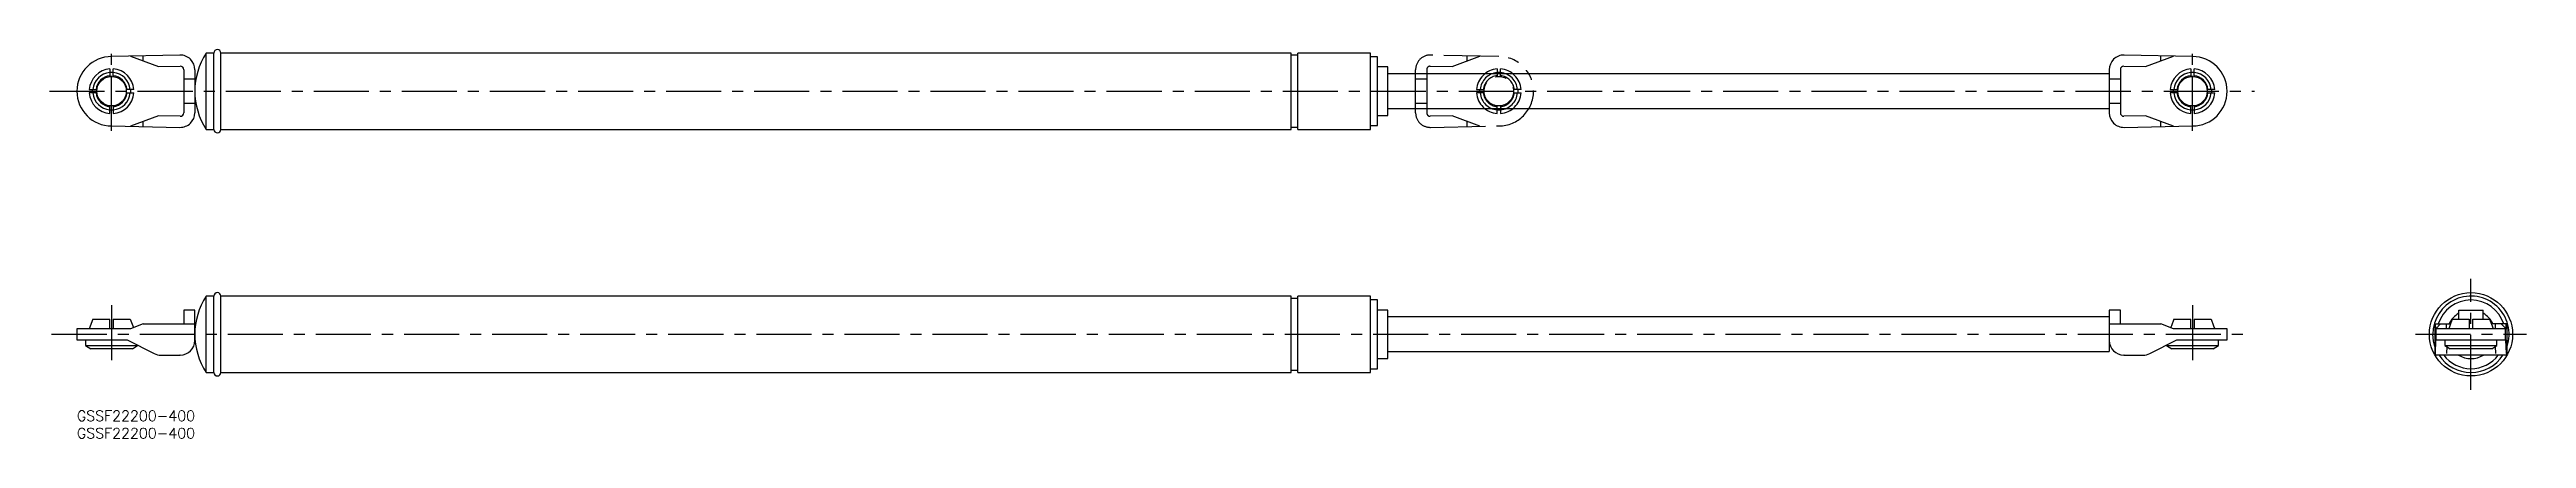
# Model space of a CAD drawing. Extents: x -8 to 706, y -8 to 104.
import ezdxf

# ---------------------------------------------------------------- set-up
doc = ezdxf.new("R2010")
doc.units = 0
doc.header["$LTSCALE"] = 0.5
doc.linetypes.add('CENTER', pattern=[50.8, 31.75, -6.35, 6.35, -6.35])
doc.linetypes.add('PHANTOM', pattern=[63.5, 31.75, -6.35, 6.35, -6.35, 6.35, -6.35])
for name, color, linetype in [('MSM_CENTER', 1, 'CENTER'), ('MSM_CONTINUOUS', 7, 'CONTINUOUS'), ('MSM_IMAGINARY', 6, 'PHANTOM'), ('MSM_PART_NUMBER', 7, 'CONTINUOUS')]:
    doc.layers.add(name, color=color, linetype=linetype)
doc.styles.get("Standard").update_dxf_attribs({"font": 'txt.shx', "height": 3, "bigfont": 'bigfont.shx'})

msp = doc.modelspace()

# ---------------------------------------------------------------- linework, layer by layer
at = {"layer": 'MSM_CENTER'}
for p, q in [((10, 80.6), (10, 103.48)), ((610, 80.6), (610, 103.48)), ((-7.89, 92.04), (627.89, 92.04)), ((690.3, 6), (690.3, 38)), ((10, 30.4), (10, 13.8)), ((610, 30.4), (610, 13.8)), ((-7.28, 22), (627.28, 22)), ((674.3, 22), (706.3, 22))]:
    msp.add_line(p, q, dxfattribs=at)
at = {"layer": 'MSM_CONTINUOUS'}
for p, q in [((29.71, 102.45), (10, 102.04)), ((15.5, 102.16), (23.5, 99.12)), ((19.09, 100.8), (19.09, 102.23)), ((39.5, 103.04), (37.3, 103.04)), ((37.3, 81.04), (37.3, 103.04)), ((39.5, 81.04), (39.5, 103.04)), ((350.1, 103.04), (41.5, 103.04)), ((41.5, 81.04), (41.5, 103.04)), ((350.1, 81.04), (350.1, 103.04)), ((352, 102.39), (350.1, 102.39)), ((373, 103.04), (352, 103.04)), ((352, 81.04), (352, 103.04)), ((373, 81.04), (373, 103.04)), ((375, 101.94), (373, 101.94)), ((375, 82.14), (375, 101.94)), ((610, 102.04), (590.29, 102.45)), ((596.5, 99.12), (604.5, 102.16)), ((600.91, 100.8), (600.91, 102.23)), ((9.5, 98.46), (9.5, 96.26)), ((9.5, 97.52), (10, 97.54)), ((10, 97.54), (10.5, 97.52)), ((10.5, 96.26), (10.5, 98.46)), ((23.5, 99.12), (29.78, 99.25)), ((30.8, 98.25), (30.8, 85.83)), ((34, 95.54), (30.8, 95.54)), ((34, 98.25), (34, 85.83)), ((378, 99.04), (375, 99.04)), ((378, 85.04), (378, 99.04)), ((586, 97.04), (378, 97.04)), ((586, 98.25), (586, 85.83)), ((589.2, 95.54), (586, 95.54)), ((589.2, 98.25), (589.2, 85.83)), ((590.22, 99.25), (596.5, 99.12)), ((609.5, 98.46), (609.5, 96.26)), ((609.5, 97.52), (610, 97.54)), ((610, 97.54), (610.5, 97.52)), ((610.5, 96.26), (610.5, 98.46)), ((3.58, 92.54), (5.78, 92.54)), ((5.78, 91.54), (3.58, 91.54)), ((4.5, 92.04), (4.52, 92.54)), ((4.52, 91.54), (4.5, 92.04)), ((9.5, 85.62), (9.5, 87.82)), ((10, 86.54), (9.5, 86.57)), ((10.5, 86.57), (10, 86.54)), ((10.5, 87.82), (10.5, 85.62)), ((16.42, 92.54), (14.22, 92.54)), ((14.22, 91.54), (16.42, 91.54)), ((15.48, 92.54), (15.5, 92.04)), ((15.5, 92.04), (15.48, 91.54)), ((34, 88.54), (30.8, 88.54)), ((378, 87.04), (586, 87.04)), ((589.2, 88.54), (586, 88.54)), ((603.58, 92.54), (605.78, 92.54)), ((605.78, 91.54), (603.58, 91.54)), ((604.5, 92.04), (604.52, 92.54)), ((604.52, 91.54), (604.5, 92.04)), ((609.5, 85.62), (609.5, 87.82)), ((610, 86.54), (609.5, 86.57)), ((610.5, 86.57), (610, 86.54)), ((610.5, 87.82), (610.5, 85.62)), ((616.42, 92.54), (614.22, 92.54)), ((614.22, 91.54), (616.42, 91.54)), ((615.48, 92.54), (615.5, 92.04)), ((615.5, 92.04), (615.48, 91.54)), ((10, 82.04), (29.71, 81.63)), ((23.5, 84.96), (15.5, 81.93)), ((19.09, 81.85), (19.09, 83.29)), ((29.78, 84.83), (23.5, 84.96)), ((37.3, 81.04), (39.5, 81.04)), ((41.5, 81.04), (350.1, 81.04)), ((350.1, 81.69), (352, 81.69)), ((352, 81.04), (373, 81.04)), ((373, 82.14), (375, 82.14)), ((375, 85.04), (378, 85.04)), ((596.5, 84.96), (590.22, 84.83)), ((590.29, 81.63), (610, 82.04)), ((604.5, 81.93), (596.5, 84.96)), ((600.91, 81.85), (600.91, 83.29)), ((34, 29), (30.8, 29)), ((30.8, 29), (30.8, 25)), ((34, 20.2), (34, 29)), ((39.5, 33), (37.3, 33)), ((37.3, 11), (37.3, 33)), ((39.5, 11), (39.5, 33)), ((350.1, 33), (41.5, 33)), ((41.5, 11), (41.5, 33)), ((350.1, 11), (350.1, 33)), ((352, 32.35), (350.1, 32.35)), ((373, 33), (352, 33)), ((352, 11), (352, 33)), ((373, 11), (373, 33)), ((375, 31.9), (373, 31.9)), ((375, 12.1), (375, 31.9)), ((378, 29), (375, 29)), ((378, 15), (378, 29)), ((589.2, 29), (586, 29)), ((586, 29), (586, 17)), ((589.2, 25), (589.2, 29)), ((686.8, 26.4), (686.8, 29)), ((686.8, 29), (693.8, 29)), ((693.8, 26.4), (693.8, 29)), ((0, 23.6), (0, 20.4)), ((15.5, 23.6), (0, 23.6)), ((4.62, 26.4), (3.58, 23.6)), ((4.62, 26.4), (9.5, 26.4)), ((9.5, 23.6), (9.5, 26.4)), ((10.5, 26.4), (15.38, 26.4)), ((10.5, 26.4), (10.5, 23.6)), ((15.38, 26.4), (16.09, 24.47)), ((19.09, 25), (15.5, 23.6)), ((16.09, 24.47), (16.3, 23.91)), ((19.09, 25), (34, 25)), ((586, 27), (378, 27)), ((586, 25), (600.91, 25)), ((604.5, 23.6), (600.91, 25)), ((603.91, 24.47), (603.7, 23.91)), ((604.62, 26.4), (603.91, 24.47)), ((620, 23.6), (604.5, 23.6)), ((604.62, 26.4), (609.5, 26.4)), ((609.5, 23.6), (609.5, 26.4)), ((610.5, 26.4), (610.5, 23.6)), ((610.5, 26.4), (615.38, 26.4)), ((615.38, 26.4), (616.09, 24.47)), ((616.09, 24.47), (616.42, 23.6)), ((620, 20.4), (620, 23.6)), ((679.47, 20.04), (679.3, 22)), ((679.89, 25), (679.89, 16)), ((679.89, 25), (684.4, 25)), ((680.18, 23.6), (680.11, 25)), ((681.54, 25), (680.18, 23.6)), ((700.41, 23.6), (680.18, 23.6)), ((680.3, 20.4), (680.3, 23.6)), ((683.22, 23.6), (683.22, 25)), ((684.2, 24.47), (683.88, 23.6)), ((684.92, 26.4), (684.2, 24.47)), ((684.92, 26.4), (689.8, 26.4)), ((689.8, 26.4), (689.8, 23.6)), ((690.8, 26.4), (695.67, 26.4)), ((690.8, 23.6), (690.8, 26.4)), ((695.67, 26.4), (696.39, 24.47)), ((700.71, 25), (696.2, 25)), ((696.39, 24.47), (696.72, 23.6)), ((697.38, 23.6), (697.38, 25)), ((699.05, 25), (700.41, 23.6)), ((700.3, 20.4), (700.3, 23.6)), ((700.41, 23.6), (700.49, 25)), ((700.71, 16), (700.71, 25)), ((0, 20.4), (14.54, 20.4)), ((2.5, 20.4), (2.5, 18.8)), ((2.5, 18.8), (4, 17.8)), ((2.5, 18.8), (17.5, 18.8)), ((16, 17.8), (4, 17.8)), ((14.54, 20.4), (22.3, 16.46)), ((16, 17.8), (17.5, 18.8)), ((17.5, 18.8), (17.5, 18.9)), ((24.2, 16), (29.71, 16)), ((29.8, 16), (29.71, 16)), ((375, 15), (378, 15)), ((378, 17), (586, 17)), ((590.29, 16), (590.2, 16)), ((590.29, 16), (595.8, 16)), ((597.7, 16.46), (605.46, 20.4)), ((602.5, 18.9), (602.5, 18.8)), ((602.5, 18.8), (604, 17.8)), ((602.5, 18.8), (617.5, 18.8)), ((616, 17.8), (604, 17.8)), ((605.46, 20.4), (620, 20.4)), ((616, 17.8), (617.5, 18.8)), ((617.5, 18.8), (617.5, 20.4)), ((679.89, 18.45), (679.47, 20.04)), ((700.71, 16), (679.89, 16)), ((680, 16), (680, 16)), ((680, 16), (680.01, 16)), ((680.01, 16.04), (680.02, 16.06)), ((680.01, 16.03), (680.01, 16.04)), ((680.01, 16.02), (680.01, 16.03)), ((680.01, 16.01), (680.01, 16.02)), ((680.01, 16), (680.01, 16.01)), ((680.01, 16.01), (680.01, 16.01)), ((680.02, 16.13), (680.03, 16.15)), ((680.02, 16.11), (680.02, 16.13)), ((680.02, 16.09), (680.02, 16.11)), ((680.02, 16.07), (680.02, 16.09)), ((680.02, 16.06), (680.02, 16.07)), ((680.03, 16.28), (680.04, 16.31)), ((680.03, 16.25), (680.03, 16.28)), ((680.03, 16.22), (680.03, 16.25)), ((680.03, 16.2), (680.03, 16.22)), ((680.03, 16.17), (680.03, 16.2)), ((680.03, 16.15), (680.03, 16.17)), ((680.04, 16.46), (680.2, 20.4)), ((680.04, 16.42), (680.04, 16.46)), ((680.04, 16.38), (680.04, 16.42)), ((680.04, 16.35), (680.04, 16.38)), ((680.04, 16.31), (680.04, 16.35)), ((680.2, 20.4), (700.39, 20.4)), ((682.8, 20.4), (682.8, 18.8)), ((682.8, 18.8), (684.3, 17.8)), ((682.8, 18.8), (697.8, 18.8)), ((683.32, 18.45), (683.24, 16.46)), ((696.3, 17.8), (684.3, 17.8)), ((696.3, 17.8), (697.8, 18.8)), ((697.27, 18.45), (697.35, 16.46)), ((697.8, 18.8), (697.8, 20.4)), ((700.55, 16.46), (700.39, 20.4)), ((700.55, 16.46), (700.56, 16.42)), ((700.56, 16.42), (700.56, 16.38)), ((700.56, 16.38), (700.56, 16.35)), ((700.56, 16.35), (700.56, 16.31)), ((700.56, 16.31), (700.56, 16.28)), ((700.56, 16.28), (700.56, 16.25)), ((700.56, 16.25), (700.57, 16.22)), ((700.57, 16.22), (700.57, 16.2)), ((700.57, 16.2), (700.57, 16.17)), ((700.57, 16.17), (700.57, 16.15)), ((700.57, 16.15), (700.57, 16.13)), ((700.57, 16.13), (700.57, 16.11)), ((700.57, 16.11), (700.58, 16.09)), ((700.58, 16.09), (700.58, 16.07)), ((700.58, 16.07), (700.58, 16.06)), ((700.58, 16.06), (700.58, 16.04)), ((700.58, 16.04), (700.58, 16.03)), ((700.58, 16.03), (700.58, 16.02)), ((700.58, 16.02), (700.59, 16.01)), ((700.59, 16.01), (700.59, 16.01)), ((700.59, 16.01), (700.59, 16)), ((700.59, 16), (700.59, 16)), ((700.59, 16), (700.59, 16)), ((37.3, 11), (39.5, 11)), ((41.5, 11), (350.1, 11)), ((350.1, 11.65), (352, 11.65)), ((352, 11), (373, 11)), ((373, 12.1), (375, 12.1))]:
    msp.add_line(p, q, dxfattribs=at)
for centre, radius in [((10, 92.04), 4.25), ((610, 92.04), 4.25), ((690.3, 22), 12)]:
    msp.add_circle(centre, radius, dxfattribs=at)
for centre, radius, start, end in [((10, 92.04), 10, 90, 270), ((29.8, 98.25), 4.2, 0, 91.19349), ((54, 92.04), 20, 146.63299, 213.36701), ((40.5, 103.04), 1, 0, 180), ((590.2, 98.25), 4.2, 88.80651, 180), ((610, 92.04), 10, 270, 90), ((10, 92.04), 6.44, 94.45407, 175.54593), ((10, 92.04), 5.4, 95.31277, 174.68723), ((10, 92.04), 4.5, 96.37937, 173.62063), ((10, 92.04), 6.44, 4.45407, 85.54593), ((10, 92.04), 5.4, 5.31277, 84.68723), ((10, 92.04), 4.5, 6.37937, 83.62063), ((29.8, 98.25), 1, 0, 91.19349), ((590.2, 98.25), 1, 88.80651, 180), ((610, 92.04), 6.44, 94.45407, 175.54593), ((610, 92.04), 5.4, 95.31277, 174.68723), ((610, 92.04), 4.5, 96.37937, 173.62063), ((610, 92.04), 6.44, 4.45407, 85.54593), ((610, 92.04), 5.4, 5.31277, 84.68723), ((610, 92.04), 4.5, 6.37937, 83.62063), ((10, 92.04), 6.44, 184.45407, 265.54593), ((10, 92.04), 5.4, 185.31277, 264.68723), ((10, 92.04), 4.5, 186.37937, 263.62063), ((10, 92.04), 5.4, 275.31277, 354.68723), ((10, 92.04), 6.44, 274.45407, 355.54593), ((10, 92.04), 4.5, 276.37937, 353.62063), ((29.8, 85.83), 4.2, 268.80651, 0), ((29.8, 85.83), 1, 268.80651, 0), ((590.2, 85.83), 4.2, 180, 271.19349), ((590.2, 85.83), 1, 180, 271.19349), ((610, 92.04), 6.44, 184.45407, 265.54593), ((610, 92.04), 5.4, 185.31277, 264.68723), ((610, 92.04), 4.5, 186.37937, 263.62063), ((610, 92.04), 4.5, 276.37937, 353.62063), ((610, 92.04), 5.4, 275.31277, 354.68723), ((610, 92.04), 6.44, 274.45407, 355.54593), ((40.5, 81.04), 1, 180, 0), ((54, 22), 20, 146.63299, 213.36701), ((40.5, 33), 1, 0, 180), ((690.3, 22), 11, 341.17491, 180), ((690.3, 22), 9.9, 17.6397, 162.3603), ((690.3, 22), 7, 120, 154.62307), ((690.3, 22), 7, 25.37693, 60), ((24.2, 20.2), 4.2, 243.03406, 270), ((29.8, 20.2), 4.2, 270, 0), ((590.2, 20.2), 4.2, 180, 270), ((595.8, 20.2), 4.2, 270, 296.96594), ((690.3, 22), 11, 213.05573, 326.94427), ((690.3, 22), 9.9, 217.3052, 322.6948), ((690.3, 22), 7, 238.99728, 301.00272), ((40.5, 11), 1, 180, 0)]:
    msp.add_arc(centre, radius, start, end, dxfattribs=at)
at = {"layer": 'MSM_IMAGINARY'}
for p, q in [((410, 102.04), (390.29, 102.45)), ((396.5, 99.12), (404.5, 102.16)), ((400.91, 100.8), (400.91, 102.23)), ((386, 85.83), (386, 98.25)), ((389.2, 95.54), (386, 95.54)), ((389.2, 98.25), (389.2, 85.83)), ((390.22, 99.25), (396.5, 99.12)), ((409.5, 98.46), (409.5, 96.26)), ((409.5, 97.52), (410, 97.54)), ((410, 97.54), (410.5, 97.52)), ((410.5, 96.26), (410.5, 98.46)), ((389.2, 88.54), (386, 88.54)), ((403.58, 92.54), (405.78, 92.54)), ((405.78, 91.54), (403.58, 91.54)), ((404.5, 92.04), (404.52, 92.54)), ((404.52, 91.54), (404.5, 92.04)), ((409.5, 85.62), (409.5, 87.82)), ((410, 86.54), (409.5, 86.57)), ((410.5, 86.57), (410, 86.54)), ((410.5, 87.82), (410.5, 85.62)), ((416.42, 92.54), (414.22, 92.54)), ((414.22, 91.54), (416.42, 91.54)), ((415.48, 92.54), (415.5, 92.04)), ((415.5, 92.04), (415.48, 91.54)), ((396.5, 84.96), (390.22, 84.83)), ((390.29, 81.63), (410, 82.04)), ((404.5, 81.93), (396.5, 84.96)), ((400.91, 81.85), (400.91, 83.29))]:
    msp.add_line(p, q, dxfattribs=at)
msp.add_circle((410, 92.04), 4.25, dxfattribs=at)
for centre, radius, start, end in [((390.2, 98.25), 4.2, 88.80651, 180), ((410, 92.04), 10, 270, 90), ((390.2, 98.25), 1, 88.80651, 180), ((410, 92.04), 6.44, 94.45407, 175.54593), ((410, 92.04), 5.4, 95.31277, 174.68723), ((410, 92.04), 4.5, 96.37937, 173.62063), ((410, 92.04), 6.44, 4.45407, 85.54593), ((410, 92.04), 5.4, 5.31277, 84.68723), ((410, 92.04), 4.5, 6.37937, 83.62063), ((390.2, 85.83), 4.2, 180, 271.19349), ((390.2, 85.83), 1, 180, 271.19349), ((410, 92.04), 6.44, 184.45407, 265.54593), ((410, 92.04), 5.4, 185.31277, 264.68723), ((410, 92.04), 4.5, 186.37937, 263.62063), ((410, 92.04), 4.5, 276.37937, 353.62063), ((410, 92.04), 5.4, 275.31277, 354.68723), ((410, 92.04), 6.44, 274.45407, 355.54593)]:
    msp.add_arc(centre, radius, start, end, dxfattribs=at)

# ---------------------------------------------------------------- texts
at = {"layer": 'MSM_PART_NUMBER', "char_height": 3, "width": 121.0942, "attachment_point": 1}
for insert in [(0, 0), (0, -5)]:
    msp.add_mtext('{GSSF22200-400}', dxfattribs=dict(at, insert=insert))

doc.saveas('drawing.dxf')
